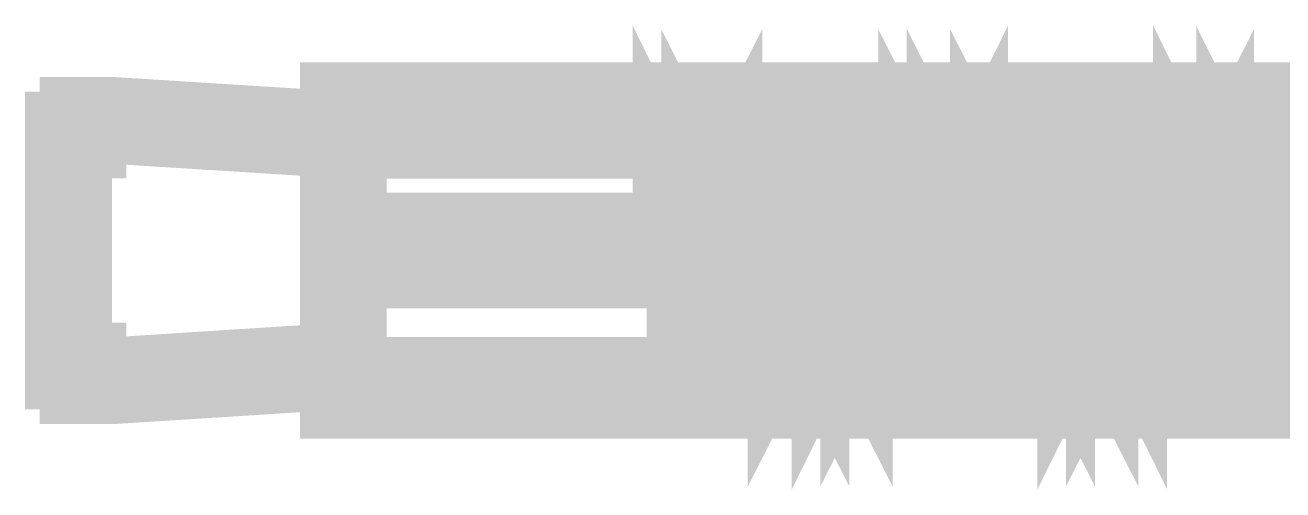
# Model space of a CAD drawing. Extents: x 0.1 to 11.6, y 0.3 to 16.2.
# Drawn here: x 5.1017 to 5.2467, y 9.7858 to 9.8393 of the extents above; entities that cross this region are included whole.
import ezdxf

# ---------------------------------------------------------------- set-up
doc = ezdxf.new("R2010")
doc.units = 0
doc.header["$MEASUREMENT"] = 0

msp = doc.modelspace()

# ---------------------------------------------------------------- linework, layer by layer
at = {"color": 0}
for points, const_width in [([(5.17665, 9.815), (5.17665, 9.81668), (5.17665, 9.82167), (5.17503, 9.82497), (5.17503, 9.82335), (5.17503, 9.82167), (5.17503, 9.81668), (5.17503, 9.81168)], 0.00667), ([(5.17833, 9.81168), (5.17833, 9.81668), (5.17833, 9.82167), (5.17833, 9.82497), (5.18001, 9.82167), (5.18001, 9.81668), (5.18001, 9.815)], 0.00667), ([(5.18001, 9.81168), (5.18001, 9.80832), (5.18001, 9.80333), (5.18001, 9.80003), (5.18164, 9.80003), (5.18164, 9.80333), (5.18164, 9.80832), (5.18164, 9.81168), (5.18164, 9.81668), (5.18164, 9.82167), (5.18332, 9.82497), (5.18332, 9.82167), (5.18332, 9.81668), (5.18332, 9.815)], 0.00667), ([(5.25, 9.81668), (5.24832, 9.82167), (5.24832, 9.82497), (5.24832, 9.82335), (5.24832, 9.82167), (5.24832, 9.81668), (5.24669, 9.81168), (5.24669, 9.80664), (5.24669, 9.80333), (5.24669, 9.80003), (5.24669, 9.80333), (5.24501, 9.80664), (5.24501, 9.81168), (5.24501, 9.81668), (5.24501, 9.82167), (5.24501, 9.82497), (5.24333, 9.82335), (5.24333, 9.82167), (5.24333, 9.81668), (5.24333, 9.81168), (5.24333, 9.80664), (5.24333, 9.80333), (5.24333, 9.80003), (5.24164, 9.80003), (5.24164, 9.80333), (5.24164, 9.80664), (5.24164, 9.81168), (5.24164, 9.81668), (5.24164, 9.82167), (5.24001, 9.82497), (5.24001, 9.82335), (5.24001, 9.82167), (5.24001, 9.81668), (5.24001, 9.81168), (5.23833, 9.80664), (5.23833, 9.80333), (5.23833, 9.80003), (5.23833, 9.80333), (5.23833, 9.80664), (5.23665, 9.81168), (5.23665, 9.81668), (5.23665, 9.82167), (5.23665, 9.82497), (5.23665, 9.82335), (5.23503, 9.82167), (5.23503, 9.81668), (5.23503, 9.81168), (5.23503, 9.80664), (5.23503, 9.80333), (5.23503, 9.80003), (5.23335, 9.80003), (5.23335, 9.80333), (5.23335, 9.80664), (5.23335, 9.81168), (5.23335, 9.81668), (5.23335, 9.82167), (5.23335, 9.82497), (5.23167, 9.82497), (5.23167, 9.82335), (5.23167, 9.82167), (5.23167, 9.81668), (5.23167, 9.81168), (5.23167, 9.80664), (5.22999, 9.80333), (5.22999, 9.80003), (5.22999, 9.80333), (5.22999, 9.80664), (5.22999, 9.81168), (5.22835, 9.81668), (5.22835, 9.82167), (5.22835, 9.82497), (5.22835, 9.82335), (5.22835, 9.82167), (5.22667, 9.81668), (5.22667, 9.81168), (5.22667, 9.80664), (5.22667, 9.80333), (5.22667, 9.80003), (5.22499, 9.80333), (5.22499, 9.80664), (5.22499, 9.81168), (5.22499, 9.81668), (5.22499, 9.82167), (5.22499, 9.82497), (5.22331, 9.82497), (5.22331, 9.82335), (5.22331, 9.82167), (5.22331, 9.81668), (5.22331, 9.81168), (5.22331, 9.80664), (5.22331, 9.80333), (5.22168, 9.80003), (5.22168, 9.80333), (5.22168, 9.80664), (5.22168, 9.81168), (5.22168, 9.81668), (5.22, 9.82167), (5.22, 9.82497), (5.22, 9.82335), (5.22, 9.82167), (5.22, 9.81668), (5.21832, 9.81168), (5.21832, 9.80664), (5.21832, 9.80333), (5.21832, 9.80003), (5.21832, 9.80333), (5.21669, 9.80664), (5.21669, 9.81168), (5.21669, 9.81668), (5.21669, 9.82167), (5.21669, 9.82497), (5.215, 9.82335), (5.215, 9.82167), (5.215, 9.81668), (5.215, 9.81168), (5.215, 9.80664), (5.215, 9.80333), (5.215, 9.80003), (5.21332, 9.80003), (5.21332, 9.80333), (5.21332, 9.80664), (5.21332, 9.81168), (5.21332, 9.81668), (5.21332, 9.82167), (5.21164, 9.82497), (5.21164, 9.82335), (5.21164, 9.82167), (5.21164, 9.81668), (5.21164, 9.81168), (5.21001, 9.80664), (5.21001, 9.80333), (5.21001, 9.80003), (5.21001, 9.80333), (5.21001, 9.80664), (5.20833, 9.81168), (5.20833, 9.81668), (5.20833, 9.82167), (5.20833, 9.82497), (5.20833, 9.82335), (5.20665, 9.82167), (5.20665, 9.81668), (5.20665, 9.81168), (5.20665, 9.80664), (5.20665, 9.80333), (5.20665, 9.80003), (5.20503, 9.80003), (5.20503, 9.80333), (5.20503, 9.80664), (5.20503, 9.81168), (5.20503, 9.81668), (5.20503, 9.82167), (5.20335, 9.82497), (5.20335, 9.82335), (5.20335, 9.82167), (5.20335, 9.81668), (5.20335, 9.81168), (5.20335, 9.80664), (5.20167, 9.80333), (5.20167, 9.80003), (5.20167, 9.80333), (5.20167, 9.80664), (5.20167, 9.81168)], 0.00667), ([(5.20335, 9.81168), (5.20503, 9.80664), (5.20503, 9.80333), (5.20503, 9.80003), (5.20503, 9.80333), (5.20665, 9.80664), (5.20665, 9.81168), (5.20665, 9.81668), (5.20665, 9.82167), (5.20665, 9.82497), (5.20833, 9.82167), (5.20833, 9.81668), (5.20833, 9.81168), (5.20833, 9.80664), (5.20833, 9.80333), (5.20833, 9.80003), (5.21001, 9.80003), (5.21001, 9.80333), (5.21001, 9.80664), (5.21001, 9.81168), (5.21001, 9.81668), (5.21001, 9.82167), (5.21164, 9.82497), (5.21164, 9.82167), (5.21164, 9.81668), (5.21164, 9.81168), (5.21164, 9.80664), (5.21332, 9.80333), (5.21332, 9.80003), (5.21332, 9.80333), (5.21332, 9.80664), (5.215, 9.81168), (5.215, 9.81668), (5.215, 9.82167), (5.215, 9.82497), (5.215, 9.82167), (5.21669, 9.81668), (5.21669, 9.81168), (5.21669, 9.80664), (5.21669, 9.80333), (5.21669, 9.80003), (5.21832, 9.80003), (5.21832, 9.80333), (5.21832, 9.80664), (5.21832, 9.81168), (5.21832, 9.81668), (5.21832, 9.82167), (5.21832, 9.82497), (5.22, 9.82497), (5.22, 9.82167), (5.22, 9.81668), (5.22, 9.81168), (5.22, 9.80664), (5.22, 9.80333), (5.22168, 9.80003), (5.22168, 9.80333), (5.22168, 9.80664), (5.22168, 9.81168), (5.22331, 9.81668), (5.22331, 9.82167), (5.22331, 9.82497), (5.22331, 9.82167), (5.22331, 9.81668), (5.22499, 9.81168), (5.22499, 9.80664), (5.22499, 9.80333), (5.22499, 9.80003), (5.22667, 9.80333), (5.22667, 9.80664), (5.22667, 9.81168), (5.22667, 9.81668), (5.22667, 9.82167), (5.22667, 9.82497), (5.22835, 9.82497), (5.22835, 9.82167), (5.22835, 9.81668), (5.22835, 9.81168), (5.22835, 9.80664), (5.22835, 9.80333), (5.22999, 9.80003), (5.22999, 9.80333), (5.22999, 9.80664), (5.22999, 9.81168), (5.22999, 9.81668), (5.23167, 9.82167), (5.23167, 9.82497), (5.23167, 9.82167), (5.23167, 9.81668), (5.23167, 9.81168), (5.23335, 9.80664), (5.23335, 9.80333), (5.23335, 9.80003), (5.23335, 9.80333), (5.23503, 9.80664), (5.23503, 9.81168), (5.23503, 9.81668), (5.23503, 9.82167), (5.23503, 9.82497), (5.23665, 9.82167), (5.23665, 9.81668), (5.23665, 9.81168), (5.23665, 9.80664), (5.23665, 9.80333), (5.23665, 9.80003), (5.23833, 9.80003), (5.23833, 9.80333), (5.23833, 9.80664), (5.23833, 9.81168), (5.23833, 9.81668), (5.23833, 9.82167), (5.24001, 9.82497), (5.24001, 9.82167), (5.24001, 9.81668), (5.24001, 9.81168), (5.24164, 9.80664), (5.24164, 9.80333), (5.24164, 9.80003), (5.24164, 9.80333), (5.24164, 9.80664), (5.24333, 9.81168), (5.24333, 9.81668), (5.24333, 9.82167), (5.24333, 9.82497), (5.24333, 9.82167), (5.24501, 9.81668), (5.24501, 9.81168), (5.24501, 9.80664), (5.24501, 9.80333), (5.24501, 9.80003), (5.24669, 9.80003), (5.24669, 9.80333), (5.24669, 9.80664), (5.24669, 9.81168), (5.24669, 9.81668), (5.24669, 9.82167), (5.24669, 9.82497), (5.24832, 9.82497), (5.24832, 9.82167), (5.24832, 9.81668), (5.24832, 9.81168), (5.24832, 9.80664), (5.25, 9.80333)], 0.00667), ([(5.285, 9.83003), (5.20503, 9.83003), (5.20335, 9.83003), (5.20167, 9.83003), (5.13835, 9.83003), (5.13835, 9.82835), (5.13835, 9.82667), (5.13835, 9.82497), (5.13835, 9.82167), (5.13835, 9.81999), (5.13835, 9.81836), (5.13835, 9.815), (5.20167, 9.815), (5.20167, 9.81332), (5.20167, 9.81168)], 0.01), ([(5.13835, 9.83003), (5.20167, 9.83003), (5.20335, 9.83003), (5.20503, 9.83003)], 0.01), ([(5.13835, 9.83003), (5.13997, 9.83003)], 0.01), ([(5.13835, 9.82667), (5.11165, 9.82835), (5.11003, 9.82835), (5.10835, 9.82835), (5.10835, 9.82667), (5.10667, 9.82667), (5.10667, 9.82497), (5.10667, 9.82335), (5.10667, 9.82167), (5.10667, 9.81999), (5.10667, 9.81668), (5.10667, 9.81332), (5.10667, 9.81168), (5.10667, 9.81), (5.10667, 9.80664), (5.10667, 9.80501), (5.10667, 9.80333), (5.10667, 9.80165), (5.10667, 9.80003), (5.10835, 9.80003), (5.10835, 9.79833), (5.11003, 9.79833), (5.11165, 9.79833), (5.13835, 9.80003)], 0.01), ([(5.13835, 9.82667), (5.13997, 9.82667)], 0.01), ([(5.20503, 9.82835), (5.20503, 9.82667)], 0.00667), ([(5.20335, 9.82667), (5.13997, 9.82667)], 0.00667), ([(5.13997, 9.82667), (5.20335, 9.82667), (5.20503, 9.82667)], 0.00667), ([(5.20503, 9.82667), (5.20335, 9.82667)], 0.00667), ([(5.285, 9.82667), (5.20503, 9.82667)], 0.00667), ([(5.13997, 9.82497), (5.14165, 9.82497)], 0.00667), ([(5.17503, 9.82497), (5.13997, 9.82497)], 0.00667), ([(5.17665, 9.82167), (5.17665, 9.82335), (5.17503, 9.82497)], 0.00667), ([(5.18001, 9.815), (5.18001, 9.81668), (5.18001, 9.82167), (5.18001, 9.82497), (5.18001, 9.82335), (5.17833, 9.82167), (5.17833, 9.81668), (5.17833, 9.81168), (5.17833, 9.80832), (5.17833, 9.80333), (5.17833, 9.80003), (5.17665, 9.80003), (5.17665, 9.80333), (5.17665, 9.80832), (5.17665, 9.81168)], 0.00667), ([(5.17833, 9.82497), (5.17833, 9.82335), (5.17665, 9.82167)], 0.00667), ([(5.18001, 9.82497), (5.17833, 9.82497)], 0.00667), ([(5.185, 9.815), (5.185, 9.81668), (5.18332, 9.82167), (5.18332, 9.82497), (5.18332, 9.82335), (5.18332, 9.82167), (5.18332, 9.81668), (5.18332, 9.81168), (5.18164, 9.80832), (5.18164, 9.80333), (5.18164, 9.80003), (5.18164, 9.80333), (5.18164, 9.80832), (5.18001, 9.81168)], 0.00667), ([(5.18164, 9.82167), (5.18001, 9.82335), (5.18001, 9.82497)], 0.00667), ([(5.18332, 9.82497), (5.18164, 9.82335), (5.18164, 9.82167)], 0.00667), ([(5.18332, 9.81168), (5.18332, 9.80832), (5.185, 9.80333), (5.185, 9.80003), (5.185, 9.80333), (5.185, 9.80832), (5.18668, 9.81168), (5.18668, 9.81668), (5.18668, 9.82167), (5.18668, 9.82497), (5.18668, 9.82167), (5.18832, 9.81668), (5.18832, 9.815)], 0.00667), ([(5.185, 9.82167), (5.185, 9.82335), (5.18332, 9.82497)], 0.00667), ([(5.18332, 9.82497), (5.185, 9.82497)], 0.00667), ([(5.18832, 9.815), (5.18832, 9.81668), (5.18832, 9.82167), (5.18832, 9.82497), (5.18668, 9.82497), (5.18668, 9.82335), (5.18668, 9.82167), (5.18668, 9.81668), (5.18668, 9.81168), (5.18668, 9.80832), (5.18668, 9.80333), (5.18668, 9.80003), (5.185, 9.80003), (5.185, 9.80333), (5.185, 9.80832), (5.185, 9.81168)], 0.00667), ([(5.18668, 9.82497), (5.18668, 9.82335), (5.185, 9.82167)], 0.00667), ([(5.18832, 9.82497), (5.18668, 9.82497)], 0.00667), ([(5.18832, 9.81168), (5.18832, 9.80832), (5.18832, 9.80333), (5.18832, 9.80003), (5.19, 9.80333), (5.19, 9.80832), (5.19, 9.81168), (5.19, 9.81668), (5.19, 9.82167), (5.19, 9.82497), (5.19168, 9.82497), (5.19168, 9.82167), (5.19168, 9.81668), (5.19168, 9.815)], 0.00667), ([(5.19336, 9.815), (5.19168, 9.81668), (5.19168, 9.82167), (5.19168, 9.82497), (5.19168, 9.82335), (5.19168, 9.82167), (5.19168, 9.81668), (5.19, 9.81168), (5.19, 9.80832), (5.19, 9.80333), (5.19, 9.80003), (5.19, 9.80333), (5.18832, 9.80832), (5.18832, 9.81168)], 0.00667), ([(5.19, 9.82167), (5.18832, 9.82335), (5.18832, 9.82497)], 0.00667), ([(5.19168, 9.82497), (5.19, 9.82335), (5.19, 9.82167)], 0.00667), ([(5.19168, 9.81168), (5.19168, 9.80832), (5.19168, 9.80333), (5.19336, 9.80003), (5.19336, 9.80333), (5.19336, 9.80832), (5.19336, 9.81168), (5.19499, 9.81668), (5.19499, 9.82167), (5.19499, 9.82497), (5.19499, 9.82167), (5.19499, 9.81668), (5.19667, 9.815)], 0.00667), ([(5.19336, 9.82167), (5.19336, 9.82335), (5.19168, 9.82497)], 0.00667), ([(5.19168, 9.82497), (5.19336, 9.82497)], 0.00667), ([(5.19667, 9.815), (5.19667, 9.81668), (5.19667, 9.82167), (5.19667, 9.82497), (5.19499, 9.82497), (5.19499, 9.82335), (5.19499, 9.82167), (5.19499, 9.81668), (5.19499, 9.81168), (5.19499, 9.80832), (5.19499, 9.80333), (5.19336, 9.80003), (5.19336, 9.80333), (5.19336, 9.80832), (5.19336, 9.81168)], 0.00667), ([(5.19499, 9.82497), (5.19336, 9.82335), (5.19336, 9.82167)], 0.00667), ([(5.19499, 9.82497), (5.19667, 9.82497)], 0.00667), ([(5.19667, 9.81168), (5.19667, 9.80832), (5.19667, 9.80333), (5.19667, 9.80003), (5.19835, 9.80333), (5.19835, 9.80832), (5.19835, 9.81168), (5.19835, 9.81668), (5.19835, 9.82167), (5.19835, 9.82497), (5.19997, 9.82497), (5.19997, 9.82167), (5.19997, 9.81668), (5.19997, 9.815)], 0.00667), ([(5.19997, 9.815), (5.19997, 9.81668), (5.19997, 9.82167), (5.19997, 9.82497), (5.19997, 9.82335), (5.19997, 9.82167), (5.19835, 9.81668), (5.19835, 9.81168), (5.19835, 9.80832), (5.19835, 9.80333), (5.19835, 9.80003), (5.19667, 9.80333), (5.19667, 9.80832), (5.19667, 9.81168)], 0.00667), ([(5.19835, 9.82497), (5.19835, 9.82335), (5.19667, 9.82167)], 0.00667), ([(5.19667, 9.82167), (5.19667, 9.82335), (5.19667, 9.82497)], 0.00667), ([(5.19997, 9.82497), (5.19835, 9.82497)], 0.00667), ([(5.19997, 9.81168), (5.19997, 9.80832), (5.19997, 9.80333), (5.19997, 9.80003), (5.20167, 9.80003), (5.20167, 9.80333), (5.20167, 9.80832), (5.20167, 9.81168), (5.20167, 9.81668), (5.20335, 9.82167), (5.20335, 9.82497), (5.20335, 9.82167), (5.20335, 9.81668), (5.20335, 9.81332)], 0.00667), ([(5.20167, 9.82167), (5.19997, 9.82335), (5.19997, 9.82497)], 0.00667), ([(5.20335, 9.82497), (5.20167, 9.82335), (5.20167, 9.82167)], 0.00667), ([(5.20503, 9.82167), (5.20503, 9.82335), (5.20335, 9.82497)], 0.00667), ([(5.20335, 9.82497), (5.20503, 9.82497)], 0.00667), ([(5.20665, 9.82497), (5.20665, 9.82335), (5.20503, 9.82167)], 0.00667), ([(5.20833, 9.82497), (5.20665, 9.82497)], 0.00667), ([(5.21001, 9.82167), (5.20833, 9.82335), (5.20833, 9.82497)], 0.00667), ([(5.21164, 9.82497), (5.21001, 9.82335), (5.21001, 9.82167)], 0.00667), ([(5.21332, 9.82167), (5.21332, 9.82335), (5.21164, 9.82497)], 0.00667), ([(5.21164, 9.82497), (5.21332, 9.82497)], 0.00667), ([(5.215, 9.82497), (5.215, 9.82335), (5.21332, 9.82167)], 0.00667), ([(5.21669, 9.82497), (5.215, 9.82497)], 0.00667), ([(5.21832, 9.82167), (5.21669, 9.82335), (5.21669, 9.82497)], 0.00667), ([(5.22, 9.82497), (5.21832, 9.82335), (5.21832, 9.82167)], 0.00667), ([(5.22168, 9.82167), (5.22168, 9.82335), (5.22, 9.82497)], 0.00667), ([(5.22, 9.82497), (5.22168, 9.82497)], 0.00667), ([(5.22331, 9.82497), (5.22168, 9.82335), (5.22168, 9.82167)], 0.00667), ([(5.22499, 9.82497), (5.22331, 9.82497)], 0.00667), ([(5.22667, 9.82497), (5.22667, 9.82335), (5.22499, 9.82167)], 0.00667), ([(5.22667, 9.82167), (5.22499, 9.82335), (5.22499, 9.82497)], 0.00667), ([(5.22835, 9.82497), (5.22667, 9.82497)], 0.00667), ([(5.22999, 9.82167), (5.22835, 9.82335), (5.22835, 9.82497)], 0.00667), ([(5.23167, 9.82497), (5.22999, 9.82335), (5.22999, 9.82167)], 0.00667), ([(5.23335, 9.82167), (5.23335, 9.82335), (5.23167, 9.82497)], 0.00667), ([(5.23167, 9.82497), (5.23335, 9.82497)], 0.00667), ([(5.23503, 9.82497), (5.23503, 9.82335), (5.23335, 9.82167)], 0.00667), ([(5.23665, 9.82497), (5.23503, 9.82497)], 0.00667), ([(5.23833, 9.82167), (5.23665, 9.82335), (5.23665, 9.82497)], 0.00667), ([(5.24001, 9.82497), (5.23833, 9.82335), (5.23833, 9.82167)], 0.00667), ([(5.24164, 9.82167), (5.24164, 9.82335), (5.24001, 9.82497)], 0.00667), ([(5.24001, 9.82497), (5.24164, 9.82497)], 0.00667), ([(5.24333, 9.82497), (5.24333, 9.82335), (5.24164, 9.82167)], 0.00667), ([(5.24501, 9.82497), (5.24333, 9.82497)], 0.00667), ([(5.24669, 9.82167), (5.24501, 9.82335), (5.24501, 9.82497)], 0.00667), ([(5.24832, 9.82497), (5.24669, 9.82335), (5.24669, 9.82167)], 0.00667), ([(5.25, 9.82167), (5.25, 9.82335), (5.24832, 9.82497)], 0.00667), ([(5.24832, 9.82497), (5.25, 9.82497)], 0.00667), ([(5.18832, 9.81168), (5.18832, 9.81332), (5.18668, 9.815), (5.18668, 9.81332), (5.18668, 9.81168)], 0.01), ([(5.17833, 9.815), (5.17833, 9.81668), (5.17833, 9.81999), (5.17665, 9.82167)], 0.00667), ([(5.17665, 9.82167), (5.17833, 9.82167)], 0.00667), ([(5.17665, 9.82167), (5.17665, 9.81999), (5.17665, 9.81668), (5.17665, 9.81168)], 0.00667), ([(5.18164, 9.82167), (5.18001, 9.81999), (5.18001, 9.81668), (5.18001, 9.81168), (5.18001, 9.80832), (5.18001, 9.80501), (5.18001, 9.80333), (5.17833, 9.80333)], 0.00667), ([(5.18164, 9.815), (5.18164, 9.81668), (5.18164, 9.81999), (5.18164, 9.82167)], 0.00667), ([(5.18164, 9.82167), (5.18332, 9.82167)], 0.00667), ([(5.185, 9.82167), (5.185, 9.81999), (5.185, 9.81668), (5.185, 9.81168), (5.18332, 9.80832), (5.18332, 9.80501), (5.18332, 9.80333)], 0.00667), ([(5.18668, 9.815), (5.18668, 9.81668), (5.185, 9.81999), (5.185, 9.82167)], 0.00667), ([(5.185, 9.82167), (5.18668, 9.82167)], 0.00667), ([(5.18832, 9.82167), (5.18832, 9.81999), (5.18832, 9.81668), (5.18832, 9.81168), (5.18832, 9.80832), (5.18832, 9.80501), (5.18832, 9.80333), (5.18668, 9.80333)], 0.00667), ([(5.19, 9.815), (5.19, 9.81668), (5.19, 9.81999), (5.19, 9.82167)], 0.00667), ([(5.19, 9.82167), (5.19168, 9.82167)], 0.00667), ([(5.19336, 9.82167), (5.19336, 9.81999), (5.19336, 9.81668), (5.19168, 9.81168), (5.19168, 9.80832), (5.19168, 9.80501), (5.19168, 9.80333)], 0.00667), ([(5.19499, 9.815), (5.19336, 9.81668), (5.19336, 9.81999), (5.19336, 9.82167)], 0.00667), ([(5.19336, 9.82167), (5.19499, 9.82167)], 0.00667), ([(5.19667, 9.82167), (5.19667, 9.81999), (5.19667, 9.81668), (5.19667, 9.81168), (5.19667, 9.80832), (5.19667, 9.80501), (5.19499, 9.80333)], 0.00667), ([(5.19835, 9.815), (5.19835, 9.81668), (5.19835, 9.81999), (5.19835, 9.82167), (5.19667, 9.82167)], 0.00667), ([(5.19667, 9.82167), (5.19835, 9.82167)], 0.00667), ([(5.20167, 9.82167), (5.20167, 9.81999), (5.19997, 9.81668), (5.19997, 9.81168), (5.19997, 9.80832), (5.19997, 9.80501), (5.19997, 9.80333)], 0.00667), ([(5.20167, 9.815), (5.20167, 9.81668), (5.20167, 9.81999), (5.20167, 9.82167)], 0.00667), ([(5.20167, 9.82167), (5.20335, 9.82167)], 0.00667), ([(5.20503, 9.82167), (5.20503, 9.81999), (5.20503, 9.81668), (5.20503, 9.81168), (5.20503, 9.80832), (5.20335, 9.80501), (5.20335, 9.80333)], 0.00667), ([(5.20665, 9.80333), (5.20665, 9.80501), (5.20665, 9.80832), (5.20665, 9.81168), (5.20665, 9.81668), (5.20665, 9.81999), (5.20503, 9.82167)], 0.00667), ([(5.20503, 9.82167), (5.20665, 9.82167)], 0.00667), ([(5.21001, 9.82167), (5.20833, 9.81999), (5.20833, 9.81668), (5.20833, 9.81168), (5.20833, 9.80832), (5.20833, 9.80501), (5.20833, 9.80333)], 0.00667), ([(5.21164, 9.80333), (5.21164, 9.80501), (5.21164, 9.80832), (5.21001, 9.81168), (5.21001, 9.81668), (5.21001, 9.81999), (5.21001, 9.82167)], 0.00667), ([(5.21001, 9.82167), (5.21164, 9.82167)], 0.00667), ([(5.21332, 9.82167), (5.21332, 9.81999), (5.21332, 9.81668), (5.21332, 9.81168), (5.21164, 9.80832), (5.21164, 9.80501), (5.21164, 9.80333)], 0.00667), ([(5.215, 9.80333), (5.215, 9.80501), (5.215, 9.80832), (5.215, 9.81168), (5.215, 9.81668), (5.21332, 9.81999), (5.21332, 9.82167)], 0.00667), ([(5.21332, 9.82167), (5.215, 9.82167)], 0.00667), ([(5.21669, 9.82167), (5.21669, 9.81999), (5.21669, 9.81668), (5.21669, 9.81168), (5.21669, 9.80832), (5.21669, 9.80501), (5.21669, 9.80333), (5.215, 9.80333)], 0.00667), ([(5.22, 9.80333), (5.22, 9.80501), (5.21832, 9.80832), (5.21832, 9.81168), (5.21832, 9.81668), (5.21832, 9.81999), (5.21832, 9.82167)], 0.00667), ([(5.21832, 9.82167), (5.22, 9.82167)], 0.00667), ([(5.22168, 9.82167), (5.22168, 9.81999), (5.22168, 9.81668), (5.22, 9.81168), (5.22, 9.80832), (5.22, 9.80501), (5.22, 9.80333)], 0.00667), ([(5.22331, 9.80333), (5.22331, 9.80501), (5.22331, 9.80832), (5.22331, 9.81168), (5.22168, 9.81668), (5.22168, 9.81999), (5.22168, 9.82167)], 0.00667), ([(5.22168, 9.82167), (5.22331, 9.82167)], 0.00667), ([(5.22499, 9.82167), (5.22499, 9.81999), (5.22499, 9.81668), (5.22499, 9.81168), (5.22499, 9.80832), (5.22499, 9.80501), (5.22331, 9.80333)], 0.00667), ([(5.22499, 9.82167), (5.22667, 9.82167)], 0.00667), ([(5.22835, 9.80333), (5.22667, 9.80501), (5.22667, 9.80832), (5.22667, 9.81168), (5.22667, 9.81668), (5.22667, 9.81999), (5.22667, 9.82167)], 0.00667), ([(5.22999, 9.82167), (5.22999, 9.81999), (5.22835, 9.81668), (5.22835, 9.81168), (5.22835, 9.80832), (5.22835, 9.80501), (5.22835, 9.80333)], 0.00667), ([(5.23167, 9.80333), (5.23167, 9.80501), (5.23167, 9.80832), (5.23167, 9.81168), (5.22999, 9.81668), (5.22999, 9.81999), (5.22999, 9.82167)], 0.00667), ([(5.22999, 9.82167), (5.23167, 9.82167)], 0.00667), ([(5.23335, 9.82167), (5.23335, 9.81999), (5.23335, 9.81668), (5.23335, 9.81168), (5.23335, 9.80832), (5.23167, 9.80501), (5.23167, 9.80333)], 0.00667), ([(5.23503, 9.80333), (5.23503, 9.80501), (5.23503, 9.80832), (5.23503, 9.81168), (5.23503, 9.81668), (5.23503, 9.81999), (5.23335, 9.82167)], 0.00667), ([(5.23335, 9.82167), (5.23503, 9.82167)], 0.00667), ([(5.23833, 9.82167), (5.23665, 9.81999), (5.23665, 9.81668), (5.23665, 9.81168), (5.23665, 9.80832), (5.23665, 9.80501), (5.23665, 9.80333)], 0.00667), ([(5.24001, 9.80333), (5.24001, 9.80501), (5.24001, 9.80832), (5.23833, 9.81168), (5.23833, 9.81668), (5.23833, 9.81999), (5.23833, 9.82167)], 0.00667), ([(5.23833, 9.82167), (5.24001, 9.82167)], 0.00667), ([(5.24164, 9.82167), (5.24164, 9.81999), (5.24164, 9.81668), (5.24164, 9.81168), (5.24001, 9.80832), (5.24001, 9.80501), (5.24001, 9.80333)], 0.00667), ([(5.24333, 9.80333), (5.24333, 9.80501), (5.24333, 9.80832), (5.24333, 9.81168), (5.24333, 9.81668), (5.24333, 9.81999), (5.24164, 9.82167)], 0.00667), ([(5.24164, 9.82167), (5.24333, 9.82167)], 0.00667), ([(5.24501, 9.82167), (5.24501, 9.81999), (5.24501, 9.81668), (5.24501, 9.81168), (5.24501, 9.80832), (5.24501, 9.80501), (5.24501, 9.80333), (5.24333, 9.80333)], 0.00667), ([(5.24832, 9.80333), (5.24832, 9.80501), (5.24669, 9.80832), (5.24669, 9.81168), (5.24669, 9.81668), (5.24669, 9.81999), (5.24669, 9.82167)], 0.00667), ([(5.24669, 9.82167), (5.24832, 9.82167)], 0.00667), ([(5.25, 9.82167), (5.25, 9.81999), (5.25, 9.81668), (5.24832, 9.81168), (5.24832, 9.80832), (5.24832, 9.80501), (5.24832, 9.80333)], 0.00667), ([(5.19835, 9.815), (5.19835, 9.81332), (5.19997, 9.81168), (5.19997, 9.81332), (5.19997, 9.815)], 0.01), ([(5.20167, 9.815), (5.20335, 9.815), (5.20335, 9.81332), (5.20503, 9.81332), (5.20335, 9.81168), (5.20167, 9.81168), (5.13835, 9.81168), (5.13835, 9.81), (5.13835, 9.80664), (5.13835, 9.80333), (5.13835, 9.80165), (5.13835, 9.80003), (5.13835, 9.79833), (5.13835, 9.79665), (5.20167, 9.79665), (5.20335, 9.79665), (5.20503, 9.79665), (5.285, 9.79665)], 0.01), ([(5.17503, 9.81168), (5.17503, 9.81332), (5.17503, 9.815)], 0.01), ([(5.17665, 9.81168), (5.17665, 9.81332), (5.17665, 9.815)], 0.01), ([(5.17833, 9.815), (5.17833, 9.81332), (5.17833, 9.81168)], 0.01), ([(5.18001, 9.81168), (5.18001, 9.81332), (5.18001, 9.815)], 0.01), ([(5.18164, 9.81168), (5.18164, 9.81332), (5.18164, 9.815)], 0.01), ([(5.18332, 9.815), (5.18332, 9.81332), (5.18332, 9.81168)], 0.01), ([(5.185, 9.81168), (5.185, 9.81332), (5.185, 9.815)], 0.01), ([(5.185, 9.81168), (5.185, 9.81332), (5.185, 9.815)], 0.01), ([(5.19, 9.81168), (5.19, 9.81332), (5.19, 9.815)], 0.01), ([(5.19499, 9.81168), (5.19336, 9.81332), (5.19336, 9.815)], 0.01), ([(5.19667, 9.81168), (5.19667, 9.81332), (5.19667, 9.815)], 0.01), ([(5.20335, 9.81332), (5.20335, 9.81168)], 0.01), ([(5.17503, 9.81168), (5.17665, 9.81168)], 0.00667), ([(5.17665, 9.81168), (5.17833, 9.81168)], 0.00667), ([(5.17833, 9.80333), (5.17833, 9.80501), (5.17833, 9.80832), (5.17833, 9.81168)], 0.00667), ([(5.18332, 9.80333), (5.18332, 9.80501), (5.18164, 9.80832), (5.18164, 9.81168)], 0.00667), ([(5.18668, 9.80333), (5.18668, 9.80501), (5.18668, 9.80832), (5.18668, 9.81168)], 0.00667), ([(5.19168, 9.80333), (5.19, 9.80501), (5.19, 9.80832), (5.19, 9.81168)], 0.00667), ([(5.19499, 9.80333), (5.19499, 9.80501), (5.19499, 9.80832), (5.19499, 9.81168)], 0.00667), ([(5.19997, 9.80333), (5.19835, 9.80501), (5.19835, 9.80832), (5.19835, 9.81168)], 0.00667), ([(5.20335, 9.80333), (5.20335, 9.80501), (5.20335, 9.80832), (5.20335, 9.81168)], 0.00667), ([(5.17665, 9.80003), (5.17833, 9.80165), (5.17833, 9.80333)], 0.00667), ([(5.17833, 9.80333), (5.18001, 9.80165), (5.18001, 9.80003)], 0.00667), ([(5.18164, 9.80003), (5.18164, 9.80165), (5.18332, 9.80333)], 0.00667), ([(5.18332, 9.80333), (5.18332, 9.80165), (5.185, 9.80003)], 0.00667), ([(5.185, 9.80003), (5.18668, 9.80165), (5.18668, 9.80333)], 0.00667), ([(5.18668, 9.80333), (5.18832, 9.80165), (5.18832, 9.80003)], 0.00667), ([(5.19, 9.80003), (5.19, 9.80165), (5.19168, 9.80333)], 0.00667), ([(5.19168, 9.80333), (5.19168, 9.80165), (5.19336, 9.80003)], 0.00667), ([(5.19336, 9.80003), (5.19499, 9.80165), (5.19499, 9.80333)], 0.00667), ([(5.19499, 9.80333), (5.19667, 9.80165), (5.19667, 9.80003)], 0.00667), ([(5.19835, 9.80003), (5.19835, 9.80165), (5.19997, 9.80333)], 0.00667), ([(5.19997, 9.80333), (5.19997, 9.80165), (5.20167, 9.80003)], 0.00667), ([(5.20167, 9.80003), (5.20335, 9.80165), (5.20335, 9.80333)], 0.00667), ([(5.20335, 9.80333), (5.20503, 9.80165), (5.20503, 9.80003)], 0.00667), ([(5.20665, 9.80333), (5.20833, 9.80165), (5.20833, 9.80003)], 0.00667), ([(5.20665, 9.80003), (5.20665, 9.80165), (5.20833, 9.80333)], 0.00667), ([(5.21001, 9.80003), (5.21001, 9.80165), (5.21164, 9.80333)], 0.00667), ([(5.21164, 9.80333), (5.21164, 9.80165), (5.21332, 9.80003)], 0.00667), ([(5.21332, 9.80003), (5.215, 9.80165), (5.215, 9.80333)], 0.00667), ([(5.215, 9.80333), (5.21669, 9.80165), (5.21669, 9.80003)], 0.00667), ([(5.21832, 9.80003), (5.21832, 9.80165), (5.22, 9.80333)], 0.00667), ([(5.22, 9.80333), (5.22, 9.80165), (5.22168, 9.80003)], 0.00667), ([(5.22168, 9.80003), (5.22331, 9.80165), (5.22331, 9.80333)], 0.00667), ([(5.22331, 9.80333), (5.22499, 9.80165), (5.22499, 9.80003)], 0.00667), ([(5.22667, 9.80003), (5.22667, 9.80165), (5.22835, 9.80333)], 0.00667), ([(5.22835, 9.80333), (5.22835, 9.80165), (5.22999, 9.80003)], 0.00667), ([(5.22999, 9.80003), (5.23167, 9.80165), (5.23167, 9.80333)], 0.00667), ([(5.23167, 9.80333), (5.23335, 9.80165), (5.23335, 9.80003)], 0.00667), ([(5.23503, 9.80333), (5.23665, 9.80165), (5.23665, 9.80003)], 0.00667), ([(5.23503, 9.80003), (5.23503, 9.80165), (5.23665, 9.80333)], 0.00667), ([(5.23833, 9.80003), (5.23833, 9.80165), (5.24001, 9.80333)], 0.00667), ([(5.24001, 9.80333), (5.24001, 9.80165), (5.24164, 9.80003)], 0.00667), ([(5.24164, 9.80003), (5.24333, 9.80165), (5.24333, 9.80333)], 0.00667), ([(5.24333, 9.80333), (5.24501, 9.80165), (5.24501, 9.80003)], 0.00667), ([(5.24669, 9.80003), (5.24669, 9.80165), (5.24832, 9.80333)], 0.00667), ([(5.24832, 9.80333), (5.24832, 9.80165), (5.25, 9.80003)], 0.00667), ([(5.13835, 9.80003), (5.13997, 9.80003)], 0.01), ([(5.13997, 9.80003), (5.14165, 9.80003)], 0.00667), ([(5.13997, 9.80003), (5.17833, 9.80003)], 0.00667), ([(5.18001, 9.80003), (5.18164, 9.80003)], 0.00667), ([(5.185, 9.80003), (5.18668, 9.80003)], 0.00667), ([(5.18832, 9.80003), (5.19, 9.80003)], 0.00667), ([(5.19336, 9.80003), (5.19499, 9.80003)], 0.00667), ([(5.19667, 9.80003), (5.19835, 9.80003)], 0.00667), ([(5.20167, 9.80003), (5.20335, 9.80003)], 0.00667), ([(5.20503, 9.80003), (5.20665, 9.80003)], 0.00667), ([(5.21001, 9.80003), (5.21164, 9.80003)], 0.00667), ([(5.21332, 9.80003), (5.215, 9.80003)], 0.00667), ([(5.21669, 9.80003), (5.21832, 9.80003)], 0.00667), ([(5.22168, 9.80003), (5.22331, 9.80003)], 0.00667), ([(5.22499, 9.80003), (5.22667, 9.80003)], 0.00667), ([(5.22999, 9.80003), (5.23167, 9.80003)], 0.00667), ([(5.23335, 9.80003), (5.23503, 9.80003)], 0.00667), ([(5.23833, 9.80003), (5.24001, 9.80003)], 0.00667), ([(5.24164, 9.80003), (5.24333, 9.80003)], 0.00667), ([(5.24501, 9.80003), (5.24669, 9.80003)], 0.00667), ([(5.20335, 9.79833), (5.13997, 9.79833)], 0.00667), ([(5.13997, 9.79833), (5.20335, 9.79833), (5.20503, 9.79833)], 0.00667), ([(5.20503, 9.79833), (5.20335, 9.79833)], 0.00667), ([(5.20503, 9.79665), (5.20503, 9.79833)], 0.00667), ([(5.20503, 9.79833), (5.285, 9.79833)], 0.00667), ([(5.13835, 9.79665), (5.20167, 9.79665), (5.20335, 9.79665), (5.20503, 9.79665)], 0.01), ([(5.13835, 9.79665), (5.13997, 9.79665)], 0.01)]:
    msp.add_lwpolyline(points, dxfattribs=dict(at, const_width=const_width))
at = {"color": 0, "const_width": 0.01}
for points in [[(5.19168, 9.815), (5.19168, 9.81332), (5.19168, 9.81168), (5.19168, 9.81332), (5.19168, 9.815)], [(5.19667, 9.815), (5.19667, 9.81332), (5.19667, 9.81168), (5.19667, 9.81332), (5.19667, 9.815)]]:
    msp.add_lwpolyline(points, close=True, dxfattribs=at)

doc.saveas('drawing.dxf')
